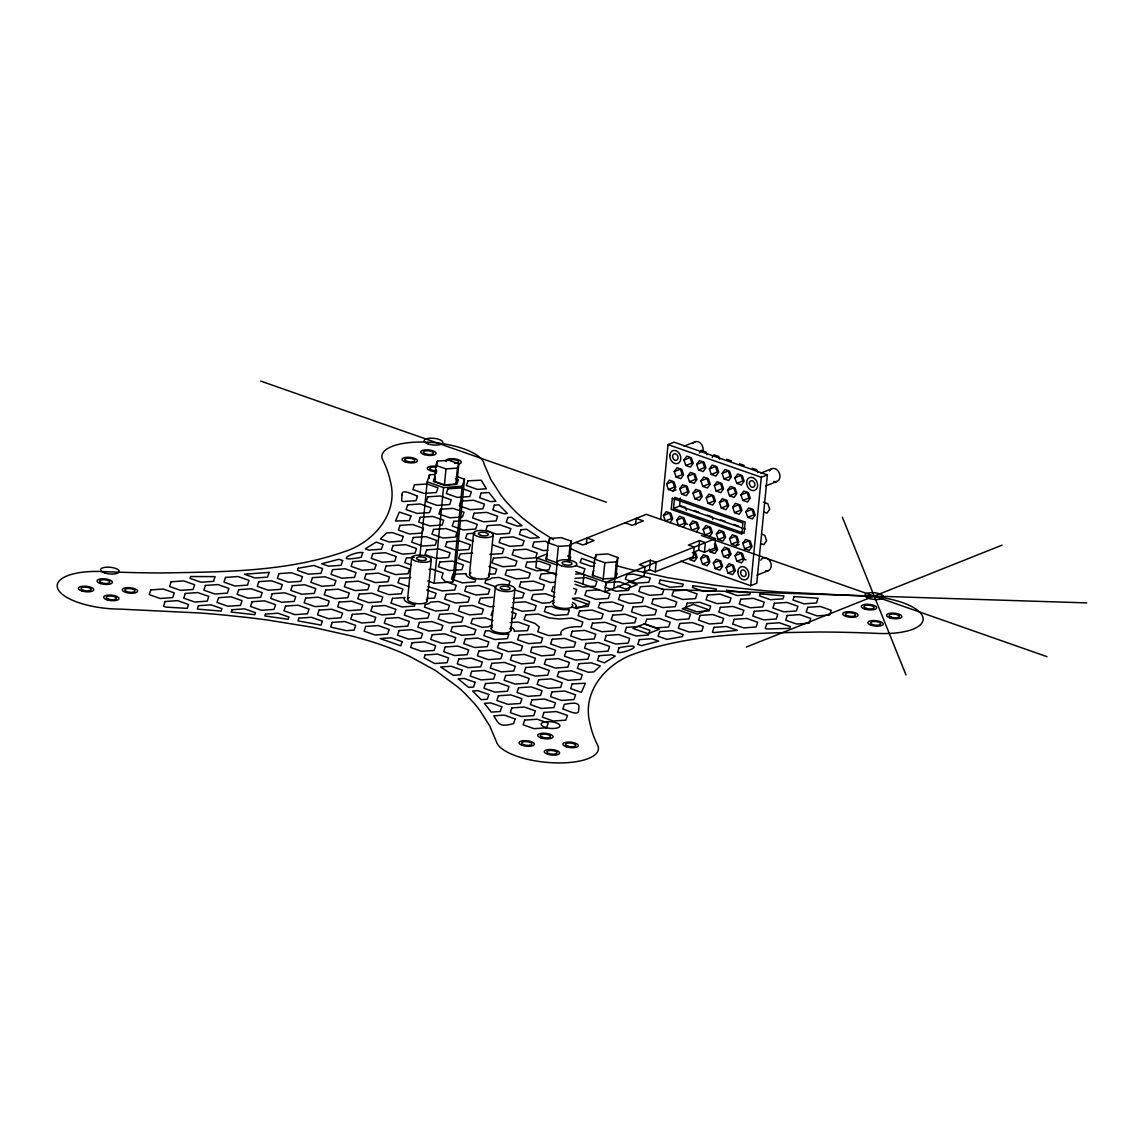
<?xml version="1.0" encoding="UTF-8"?>
<svg xmlns="http://www.w3.org/2000/svg" width="1144" height="1144" viewBox="0 0 1144 1144"><rect width="100%" height="100%" fill="white"/><g stroke="black" fill="none" stroke-linecap="round" stroke-linejoin="round"><path stroke-width="1.5" d="M407.607 599.113L411.668 557.671M419.891 556.241L427.184 481.853L429.486 474.803L434.577 474.445M429.143 478.349L429.486 474.803M434.405 481.338L435.978 465.408L437.38 461.089L448.82 460.288L458.844 463.792L457.271 479.736L455.87 484.055L444.43 484.856L434.405 481.338L435.349 478.464M436.164 473.487L436.522 469.941M437.037 464.636L437.38 461.089M427.184 601.201L431.259 559.759A9.853 3.504 5.6 0 0 417.059 555.197A9.853 3.504 5.6 0 0 416.073 561.189A9.853 3.504 5.6 0 0 431.259 559.759M456.327 476.362L464.507 479.236L455.126 574.874L452.824 581.91L434.162 583.226L443.543 487.587L427.184 481.853M444.43 484.856L446.003 468.911L435.978 465.408M455.87 484.055L457.428 468.111L458.844 463.792M452.824 581.91L462.205 486.272L464.507 479.236M469.498 574.445L473.559 533.004M489.089 576.533L493.15 535.092A9.853 3.504 5.6 0 0 478.95 530.53A9.853 3.504 5.6 0 0 477.963 536.522A9.853 3.504 5.6 0 0 493.15 535.092M491.234 628.642L495.295 587.201M510.853 630.301L514.914 588.86M546.76 554.025L536.822 557.972L535.878 567.538L556.556 574.788M546.503 559.831L548.176 542.828L549.606 538.452L561.218 537.637L571.399 541.198L569.569 559.902M549.277 541.856L549.606 538.452M556.685 563.406L558.358 546.403L548.176 542.828M553.167 603.703L557.228 562.262M568.468 560.889L569.969 545.588L571.399 541.198M586.343 544.372L586.972 537.995L594.136 540.511L582.968 544.959L575.804 542.442M598.913 589.846L586.4 590.719L584.856 595.438L595.838 599.284L608.351 598.412L609.895 593.679L582.968 584.098L583.898 574.531L575.632 571.614M592.964 576.118L594.623 559.116L596.053 554.726L607.664 553.925L617.846 557.486L616.187 574.488M595.724 558.129L596.053 554.726M603.145 579.693L604.804 562.691L594.623 559.116M692.263 552.709L698.641 550.178L704.461 552.209L714.6 548.162L715.543 538.595L605.948 582.267L605.019 591.834L644.086 576.261L645.016 566.695L639.21 564.664L650.364 560.217L656.184 562.247L655.24 571.814L649.434 569.784L643.057 572.315M613.913 587.372L616.416 561.876L617.846 557.486M635.563 524.767L636.178 518.389L643.343 520.892L632.189 525.339L625.024 522.837M649.434 569.784L650.364 560.217M660.703 519.233L668.024 444.601L674.102 442.185L767.381 474.874L756.742 583.268L750.664 585.685L680.709 561.175M673.501 508.508L674.588 497.34L745.173 522.079L744.072 533.233L673.501 508.508L679.579 506.077L745.13 529.043M679.579 506.077L680.365 498.112M698.641 550.178L699.585 540.611L705.39 542.642L704.461 552.209M750.664 585.685L761.289 477.291L767.381 474.874M434.892 476.705L433.347 481.424L444.315 485.271L456.828 484.398L458.372 479.665L455.24 478.564M491.091 615.415L492.635 610.696M508.451 586.014L509.995 581.281L499.027 577.434L491.963 577.934A13.285 4.719 5.6 0 1 485.9 580.151L484.956 583.04L495.938 586.886M547.247 554.111L545.702 558.844L556.685 562.676M553.21 586.529L551.665 591.248L554.797 592.349M569.197 561.804L570.742 557.085L567.61 555.984M575.146 594.222L576.69 589.503L573.559 588.402M593.707 570.398L592.163 575.117L603.131 578.964L615.644 578.092L617.188 573.358M674.288 471.557L677.062 467.696L681.71 469.326L683.569 474.803L680.794 478.664L676.147 477.034L674.288 471.557L680.38 469.126L682.239 474.603L676.147 477.034M666.537 483.998L669.312 480.151L673.959 481.767L675.818 487.244L673.044 491.105L668.396 489.475L666.537 483.998L672.629 481.567L674.488 487.058L668.396 489.475M683.955 460.017L686.729 456.156L691.362 457.786L693.235 463.263L690.447 467.124L685.814 465.494L683.955 460.017L690.047 457.586L691.905 463.077L685.814 465.494M699.442 452.924L701.301 450.364L705.934 451.98L706.863 454.726M687.63 476.233L690.404 472.372L695.037 474.002L696.896 479.479L694.122 483.34L689.489 481.71L687.63 476.233L693.707 473.802L695.581 479.279L689.489 481.71M696.682 464.478L699.47 460.632L704.103 462.248L705.962 467.724L703.188 471.585L698.555 469.955L696.682 464.478L702.773 462.047L704.632 467.538L698.555 469.955M679.765 488.631L682.539 484.784L687.187 486.4L689.045 491.891L686.257 495.738L681.624 494.108L679.765 488.631L685.857 486.214L687.716 491.691L681.624 494.108M663.448 515.501L669.54 513.07L671.399 518.561L665.308 520.978L663.448 515.501L666.223 511.654L670.87 513.27L672.729 518.747L669.955 522.608M712.183 457.386L714.028 454.826L718.675 456.442L719.605 459.187M709.423 468.94L712.197 465.093L716.83 466.709L718.689 472.2L715.915 476.047L711.282 474.417L709.423 468.94L715.515 466.523L717.374 472L711.282 474.417M700.957 480.909L703.746 477.048L708.379 478.678L710.238 484.155L707.464 488.002L702.831 486.386L700.957 480.909L707.049 478.478L708.908 483.955L702.831 486.386M692.992 493.264L695.766 489.417L700.4 491.033L702.259 496.525L699.484 500.371L694.851 498.755L692.992 493.264L699.084 490.847L700.943 496.324L694.851 498.755M687.716 524.281L684.627 523.194L678.535 525.625L676.676 520.134L679.45 516.287L684.083 517.903L685.957 523.394L683.168 527.241M722.15 473.401L724.924 469.555L729.572 471.171L731.431 476.662L728.656 480.509L724.009 478.893L722.15 473.401L728.242 470.985L730.101 476.462L724.009 478.893M714.299 485.571L717.073 481.724L721.721 483.354L723.58 488.831L720.806 492.678L716.158 491.062L714.299 485.571L720.391 483.154L722.25 488.631L716.158 491.062M706.22 497.912L708.994 494.051L713.627 495.681L715.486 501.158L712.712 505.004L708.079 503.389L706.22 497.912L712.297 495.481L714.171 500.958L708.079 503.389M689.904 524.767L695.995 522.35L697.854 527.827L691.762 530.258L689.904 524.767L692.678 520.92L697.311 522.551L699.17 528.028L696.396 531.874M734.891 477.863L737.665 474.016L742.299 475.647L744.158 481.123L741.384 484.97L736.75 483.354L734.891 477.863L740.969 475.446L742.842 480.923L736.75 483.354M727.641 490.247L730.415 486.4L735.049 488.016L736.908 493.507L734.133 497.354L729.5 495.738L727.641 490.247L733.719 487.83L735.592 493.307L729.5 495.738M719.447 502.545L722.221 498.684L726.855 500.314L728.714 505.791L725.939 509.652L721.306 508.022L719.447 502.545L725.525 500.114L727.384 505.591L721.306 508.022M703.131 529.415L709.208 526.984L711.082 532.461L704.99 534.891L703.131 529.415L705.905 525.554L710.538 527.184L712.397 532.661L709.623 536.507M740.969 494.923L743.757 491.076L748.39 492.692L750.249 498.183L747.475 502.03L742.842 500.4L740.969 494.923L747.061 492.506L748.92 497.983L742.842 500.4M732.66 507.178L735.449 503.317L740.082 504.947L741.941 510.424L739.167 514.285L734.534 512.655L732.66 507.178L738.752 504.747L740.611 510.224L734.534 512.655M716.358 534.048L719.133 530.187L723.766 531.817L725.625 537.294L722.851 541.155L718.217 539.525L716.358 534.048L722.436 531.617L724.295 537.094L718.217 539.525M700.628 558.615L703.403 554.768L708.036 556.384L709.909 561.876L707.121 565.722L702.487 564.092L700.628 558.615L706.72 556.198L708.579 561.675L702.487 564.092M745.888 511.811L748.662 507.95L753.31 509.581L755.169 515.057L752.394 518.918L747.747 517.288L745.888 511.811L751.98 509.38L753.839 514.871L747.747 517.288M729.572 538.681L732.36 534.82L736.993 536.45L738.852 541.927L736.078 545.788L731.445 544.158L729.572 538.681L735.663 536.25L737.522 541.727L731.445 544.158M721.678 551.065L724.452 547.218L729.086 548.834L730.944 554.325L728.17 558.172L723.537 556.556L721.678 551.065L727.756 548.648L729.629 554.125L723.537 556.556M713.356 563.077L716.144 559.23L720.777 560.846L722.636 566.337L719.862 570.184L715.229 568.568L713.356 563.077L719.447 560.66L721.306 566.137L715.229 568.568M728.857 555.998L730.701 553.424M742.799 543.314L745.573 539.453L750.221 541.083L752.08 546.56L749.306 550.421L744.658 548.791L742.799 543.314L748.891 540.883L750.75 546.374L744.658 548.791M726.097 567.538L728.871 563.692L733.504 565.308L735.363 570.799L732.589 574.645L727.956 573.03L726.097 567.538L732.189 565.122L734.048 570.599L727.956 573.03M735.006 555.741L737.794 551.894L742.427 553.51L744.286 559.001L741.512 562.848L736.865 561.232L735.006 555.741L741.097 553.324L742.956 558.801L746.045 559.888M683.998 446.217L695.152 441.77M673.044 491.105L676.09 489.889M569.683 544.887L646.331 514.342L715.543 538.595M760.803 473.144L771.971 468.697M676.676 520.134L682.768 517.717L684.627 523.194M765.765 485.914L776.919 481.467M699.585 540.611L688.416 545.059L694.236 547.089L693.293 556.656L655.24 571.814M709.266 549.134L710.195 551.88L716.287 549.449L714.428 543.972M736.078 545.788L739.124 544.573M736.865 561.232L742.956 558.801M757.013 575.175L768.167 570.727M746.331 647.046L1002.044 545.159M446.003 468.911L457.428 468.111M443.543 487.587L462.205 486.272M474.932 533.19L467.109 533.747L465.565 538.466L473.401 541.212M558.358 546.403L569.969 545.588M472.658 553.038L460.145 553.91L458.601 558.629L469.569 562.476M414.185 557.4L406.363 557.943L404.819 562.676L411.096 564.864M489.818 554.411L502.33 553.539L503.875 548.805L492.907 544.959M548.09 550.25L543.4 550.579L532.432 546.732L533.976 542.013L545.373 541.212L548.82 543.143M429.029 569.383L432.16 569.169L443.128 573.015L441.584 577.734L445.245 581.467L456.227 585.313L454.683 590.047L442.17 590.919L427.956 586.629M604.804 562.691L616.416 561.876M594.322 566.123L591.176 566.337L580.208 562.49L581.567 558.329L595.352 563.334M575.575 574.102L583.397 573.544L584.942 568.825L575.532 565.522M575.017 578.349L585.971 577.591L596.939 581.424L595.395 586.157L582.882 587.029L575.046 584.284M555.283 582.182L550.593 582.51L539.611 578.664L541.155 573.945L553.682 573.058L556.813 574.159M492.792 597.325L480.28 598.198L478.735 602.931L489.703 606.763L494.394 606.434M513.127 598.469L522.522 597.812L524.066 593.078L514.657 589.789M512.712 602.659L525.225 601.787L536.207 605.634L534.663 610.353L522.136 611.239L511.168 607.392M572.415 598.341L578.678 597.912L589.646 601.758L588.102 606.477L575.589 607.35A13.285 4.719 5.6 0 0 572.558 602.387M511.454 618.604L514.586 618.389L516.116 613.656L511.425 612.011M510.238 622.608L518.06 622.05L529.043 625.897L527.498 630.63L514.156 631.216A13.285 4.719 5.6 0 0 510.61 627.026M661.575 589.289L1086.8 602.902M726.769 459.287L731.402 460.903M739.496 463.749L744.129 465.379M752.237 468.211L756.87 469.841L757.8 472.572M668.024 444.601L761.289 477.291M763.234 502.159L767.867 503.775L769.74 509.252L766.952 513.113L763.863 512.026M680.794 505.848L685.428 507.464L686.357 510.21M694.022 510.481L698.655 512.097M707.249 515.115L711.883 516.745L712.812 519.476M720.477 519.748L725.11 521.378M733.69 524.381L738.338 526.011M761.689 534.191L764.778 535.278L766.637 540.754L763.863 544.615L760.774 543.529M260.718 381.081L606.363 502.23M701.372 535.521L1047.017 656.67M710.195 551.88L714.828 553.496L717.617 549.649L715.758 544.172M628.714 581.724L637.094 584.655L625.94 589.103L617.56 586.171M536.822 557.972L557.5 565.222M583.898 574.531L605.948 582.267M488.888 566.437L496.725 569.183L495.18 573.902L490.89 574.202A13.285 4.719 5.6 0 0 489.146 573.173M572.801 598.984L587.887 604.261L576.719 608.708L571.685 606.949M554.883 597.011L545.473 593.722L532.961 594.594L531.417 599.327L542.385 603.174L550.064 602.631A13.285 4.719 5.6 0 1 553.853 600.6M427.627 580.923L434.162 583.226M426.712 590.032L436.107 593.336L434.563 598.055L428.428 598.484A13.285 4.719 5.6 0 0 427.227 597.826M408.966 586.629L397.983 582.782L399.528 578.063A23.123 8.208 5.6 0 0 410.753 577.448M492.878 620.577L485.042 617.832L472.515 618.704L470.985 623.423L481.953 627.269L488.602 626.812A13.285 4.719 5.6 0 1 492.277 625.182M574.688 581.181L582.968 584.098M569.984 548.262L571.013 548.748A199.556 70.856 5.6 0 0 595.323 558.787M409.981 656.513L435.507 670.513L457.829 687.001A380.337 135.064 5.6 0 1 465.393 693.95L473.873 702.974A463.163 164.479 5.6 0 1 479.751 710.267L489.761 725.997L496.296 741.398A51.394 18.247 5.6 0 0 555.341 762.876A51.394 18.247 5.6 0 0 597.154 744.258A537.909 191.019 5.6 0 1 589.846 722.879C581.667 691.119 606.935 662.719 635.549 653.438C694.093 632.832 757.5 633.147 818.775 632.003A542.756 192.735 5.6 0 1 876.104 633.333A51.394 18.247 5.6 0 0 922.55 616.244A51.394 18.247 5.6 0 0 860.517 595.867L779.722 591.948A460.574 163.549 5.6 0 1 756.642 589.961L732.131 587.372A376.462 133.691 5.6 0 1 713.17 584.999L667.939 577.72L629.171 569.111A200 71.014 5.6 0 1 615.858 565.436M553.453 539.653L537.165 529.343L523.08 518.461A378.264 134.32 5.6 0 1 515.486 511.54L506.964 502.588A461.575 163.907 5.6 0 1 501.043 495.323L490.905 479.665L484.198 464.307A51.394 18.247 5.6 0 0 428.299 442.213A51.394 18.247 5.6 0 0 382.353 459.001L382.439 459.202M842.399 517.245L905.991 674.946M695.309 551.923L697.168 557.4L694.394 561.261L689.76 559.63L695.838 557.214L693.979 551.723M426.24 599.384A9.853 3.504 5.6 0 1 416.816 603.617A9.853 3.504 5.6 0 1 409.109 597.568M488.459 575.032A9.853 3.504 5.6 0 1 478.392 578.907A9.853 3.504 5.6 0 1 470.913 572.944M509.795 628.628A9.853 3.504 5.6 0 1 500.857 632.975A9.853 3.504 5.6 0 1 492.478 627.026M572.014 604.246A9.853 3.504 5.6 0 1 562.476 608.279A9.853 3.504 5.6 0 1 554.268 602.43M382.439 459.202A540.025 191.763 5.6 0 1 390.247 480.88C399.199 512.955 373.873 542.199 344.802 551.522C286.186 572.143 222.722 571.828 161.39 572.958A542.299 192.578 5.6 0 1 103.861 571.614A51.394 18.247 5.6 0 0 57.815 588.788A51.394 18.247 5.6 0 0 119.82 609.094L200.886 613.041A460.074 163.377 5.6 0 1 224.038 615.043L245.888 617.331A378.078 134.263 5.6 0 1 267.639 620.034L312.97 627.355L351.794 636.021A199.299 70.771 5.6 0 1 382.639 645.33M383.283 645.559A200.415 71.171 5.6 0 1 409.952 656.527M436.622 471.743A7.708 2.731 5.6 0 1 427.27 468.282A7.708 2.731 5.6 0 1 436.536 466.366M446.246 461.647A7.708 2.731 5.6 0 1 450.536 458.701A7.708 2.731 5.6 0 1 460.231 460.66A7.708 2.731 5.6 0 1 458.243 464.078M436.422 470.799A5.134 1.83 5.6 0 1 429.829 468.497A5.134 1.83 5.6 0 1 436.364 467.281M448.805 460.446A5.134 1.83 5.6 0 1 457.457 460.603A5.134 1.83 5.6 0 1 454.726 463.363M760.817 560.217A6.85 5.277 68.3 0 1 767.51 558.544A6.85 5.277 68.3 0 1 771.127 566.68A6.85 5.277 68.3 0 1 765.565 570.87M693.049 443.529A6.85 5.277 68.3 0 1 700.471 443.157A6.85 5.277 68.3 0 1 702.502 452.295M769.569 470.942A6.85 5.277 68.3 0 1 776.418 469.383A6.85 5.277 68.3 0 1 779.808 477.792A6.85 5.277 68.3 0 1 773.816 481.452M401.93 495.08L401.644 500.9L403.474 501.544L416.001 500.657L417.546 495.938C414.371 495.667 401.101 487.458 401.93 495.08M578.592 709.366C579.908 717.617 566.18 709.58 562.805 709.023L564.349 704.304C570.656 703.503 581.181 700.571 578.592 709.366M672.329 498.241L671.228 509.409L741.812 534.148L742.914 522.98L672.329 498.241M190.619 576.533L190.033 578.378L201.001 582.224L213.528 581.338L215.058 576.619L190.619 576.533M150.765 589.904L149.22 594.637L160.189 598.484L172.701 597.597L174.245 592.878L163.277 589.031L150.765 589.904M171.142 581.781L169.612 586.514L180.58 590.361L193.093 589.475L194.637 584.756L183.669 580.909L171.142 581.781M165.065 601.515L163.52 606.234L165.98 607.106L187.273 608.379L188.56 604.49L177.577 600.643L165.065 601.515M185.299 593.45L183.755 598.183L194.723 602.03L207.236 601.143L208.78 596.424L197.812 592.578L185.299 593.45M198.441 605.705L197.34 609.108L221.135 611.096L221.936 608.665L210.968 604.818L198.441 605.705M205.405 585.442L203.861 590.161L214.843 594.008L227.356 593.135L228.9 588.416L217.918 584.57L205.405 585.442M218.561 597.683L217.017 602.416L227.985 606.263L240.497 605.376L242.042 600.657L231.074 596.811L218.561 597.683M225.525 577.434L223.981 582.153L234.949 586L247.462 585.127L249.006 580.394L238.038 576.547L225.525 577.434M231.975 609.738L231.202 612.069L254.812 614.7L255.455 612.698L244.487 608.851L231.975 609.738M238.71 589.66L237.165 594.379L248.134 598.226L260.646 597.354L262.19 592.621L251.222 588.774L238.71 589.66M252.08 601.715L250.536 606.449L261.504 610.295L274.031 609.409L275.575 604.69L264.593 600.843L252.08 601.715M258.816 581.638L257.271 586.371L268.254 590.218L280.766 589.332L282.311 584.613L271.342 580.766L258.816 581.638M269.126 572.386L267.582 577.105L255.055 577.992L244.315 574.216L269.126 572.386M265.465 614.085L264.85 615.958L288.216 619.304L288.96 617.059L277.978 613.213L265.465 614.085M272.229 593.693L270.685 598.412L281.667 602.259L294.18 601.386L295.724 596.653L284.742 592.807L272.229 593.693M278.936 573.63L277.391 578.349L288.359 582.196L300.872 581.324L302.416 576.605L291.448 572.758L278.936 573.63M285.557 606.077L284.012 610.81L294.995 614.657L307.507 613.77L309.052 609.051L298.083 605.205L285.557 606.077M292.349 585.671L290.805 590.404L301.773 594.251L314.285 593.364L315.83 588.645L304.862 584.798L292.349 585.671M298.184 568.253L297.497 570.341L308.465 574.188L320.992 573.316L322.536 568.582L313.656 565.479L298.184 568.253M298.87 618.16L297.983 620.892L321.078 625.096L322.365 621.135L311.397 617.288L298.87 618.16M305.677 598.069L304.132 602.788L315.1 606.635L327.613 605.762L329.157 601.029L318.189 597.182L305.677 598.069M312.455 577.663L310.911 582.382L321.879 586.228L334.405 585.356L335.95 580.637L324.967 576.79L312.455 577.663M319.09 610.109L317.546 614.843L328.514 618.689L341.026 617.803L342.571 613.084L331.603 609.237L319.09 610.109M325.783 590.047L324.238 594.78L335.221 598.627L347.733 597.74L349.277 593.021L338.295 589.174L325.783 590.047M332.561 569.655L331.016 574.374L341.999 578.221L354.511 577.348L356.056 572.615L345.088 568.768L332.561 569.655M342.642 560.574L341.098 565.293L328.585 566.18L321.707 563.763L338.939 559.273L342.642 560.574M332.175 622.422L330.659 627.069L346.475 630.644L354.125 630.115L355.67 625.382L344.687 621.535L332.175 622.422M339.196 602.101L337.652 606.821L348.62 610.667L361.147 609.795L362.691 605.062L351.708 601.215L339.196 602.101M345.903 582.039L344.358 586.758L355.326 590.604L367.839 589.732L369.383 585.013L358.415 581.166L345.903 582.039M352.681 561.632L351.137 566.366L362.105 570.212L374.617 569.326L376.161 564.607L365.193 560.76L352.681 561.632M362.748 552.552L361.218 557.285C330.931 562.991 354.454 551.236 362.748 552.552M352.295 614.399L350.75 619.133L361.718 622.979L374.231 622.093L375.775 617.374L364.807 613.527L352.295 614.399M359.316 594.079L357.772 598.812L368.74 602.659L381.252 601.773L382.797 597.054L371.829 593.207L359.316 594.079M366.008 574.031L364.464 578.75L375.432 582.596L387.959 581.724L389.503 576.991L378.521 573.144L366.008 574.031M372.787 553.624L371.242 558.343L382.225 562.19L394.737 561.318L396.282 556.585L385.299 552.738L372.787 553.624M382.997 544.487L381.452 549.22L368.94 550.092L365.251 548.805L376.161 542.099L382.997 544.487M365.694 626.454L364.164 631.173L375.132 635.02L387.644 634.148L389.189 629.414L378.221 625.568L365.694 626.454M372.401 606.391L370.856 611.111L381.824 614.957L394.351 614.085L395.896 609.366L384.913 605.519L372.401 606.391M379.422 586.071L377.877 590.79L388.846 594.637L401.372 593.765L402.917 589.046L391.934 585.199L379.422 586.071M386.114 566.008L384.57 570.742L395.552 574.588L408.065 573.702L409.609 568.983L398.641 565.136L386.114 566.008M393.036 545.559L391.491 550.278L402.459 554.125L414.986 553.253L416.53 548.519L405.548 544.673L393.036 545.559M400.014 525.382L398.469 530.115L409.438 533.962L421.95 533.075L423.494 528.356L412.526 524.51L400.014 525.382M407.65 504.861L406.106 509.581L417.074 513.427L429.601 512.555L431.145 507.822L420.163 503.975L407.65 504.861M414.471 484.827L412.927 489.56L423.909 493.407L436.422 492.521L437.966 487.802L426.998 483.955L414.471 484.827M403.246 536.422L401.701 541.141L389.189 542.027L380.323 538.91L386.729 532.961L392.278 532.575L403.246 536.422M410.911 515.887L409.366 520.606L395.495 521.02L399.327 512.083L410.911 515.887M385.814 618.432L384.27 623.165L395.238 627.012L407.764 626.125L409.309 621.406L398.327 617.56L385.814 618.432M392.506 598.383L390.962 603.102L401.944 606.949L414.457 606.077L414.943 604.59A13.285 4.719 5.6 0 1 404.933 597.511L392.506 598.383M413.284 537.494L411.74 542.213L422.708 546.06L435.235 545.173L436.779 540.454L425.797 536.607L413.284 537.494M420.263 517.317L418.718 522.05L429.686 525.897L442.199 525.01L443.743 520.291L432.775 516.444L420.263 517.317M427.756 496.839L426.212 501.572L437.194 505.419L449.706 504.533L451.251 499.814L440.283 495.967L427.756 496.839M399.099 630.544L397.554 635.263L408.522 639.11L421.049 638.238L422.594 633.519L411.611 629.672L399.099 630.544M405.92 610.424L404.375 615.143L415.358 618.99L427.87 618.117L429.415 613.399L418.447 609.552L405.92 610.424M426.612 549.878L425.067 554.597L436.05 558.444L448.562 557.571L450.107 552.852L439.139 549.006L426.612 549.878M433.533 529.415L431.989 534.148L442.957 537.995L455.484 537.108L457.028 532.389L446.046 528.542L433.533 529.415M440.497 509.252L438.967 513.971L449.935 517.817L462.448 516.945L463.992 512.226L453.024 508.379L440.497 509.252M447.876 488.831L446.332 493.55L457.3 497.397L469.827 496.525L471.357 491.806L460.388 487.959L447.876 488.831M402.145 641.655L400.786 645.817L380.137 638.581L391.176 637.809L402.145 641.655M412.155 642.728L410.61 647.461L421.578 651.308L434.105 650.421L435.649 645.702L424.667 641.856L412.155 642.728M419.39 622.465L417.846 627.184L428.828 631.03L441.341 630.144L442.885 625.425L431.903 621.578L419.39 622.465M425.311 604.618L424.495 607.135L435.464 610.982L447.976 610.109L449.521 605.376L438.552 601.529L430.416 602.101A13.285 4.719 5.6 0 1 425.311 604.618M439.897 561.976L438.352 566.709L449.32 570.541L461.833 569.669L463.377 564.95L452.409 561.103L439.897 561.976M446.861 541.813L445.316 546.532L456.299 550.378L468.811 549.506L470.356 544.773L459.373 540.926L446.861 541.813M453.782 521.349L452.237 526.083L463.206 529.929L475.732 529.043L477.262 524.324L466.294 520.477L453.782 521.349M460.932 501.115L459.387 505.834L470.356 509.681L482.868 508.808L484.412 504.075L473.444 500.243L460.932 501.115M467.982 480.823L466.437 485.542L477.42 489.389L486.4 488.76L481.224 480.194L467.982 480.823M425.096 654.983L424.152 657.871L434.734 663.549L447.047 662.676L448.591 657.957L437.623 654.111L425.096 654.983M432.26 634.72L430.716 639.439L441.698 643.285L454.211 642.413L455.755 637.68L444.787 633.847L432.26 634.72M446.146 594.394L444.601 599.127L455.569 602.974L468.096 602.087L469.641 597.368L458.658 593.521L446.146 594.394M439.682 614.371L438.138 619.09L449.12 622.937L461.633 622.064L463.177 617.345L452.209 613.499L439.682 614.371M452.981 574.288L451.437 579.007L462.405 582.854L474.932 581.981L475.661 579.736A13.285 4.719 5.6 0 1 466.223 573.659L452.981 574.288M474.145 513.241L472.601 517.96L483.569 521.807L496.096 520.935L497.64 516.201L486.658 512.355L474.145 513.241M481.181 493.05L479.636 497.769L490.604 501.615L495.81 501.258L488.974 492.506L481.181 493.05M445.216 646.975L443.672 651.694L454.64 655.541L467.152 654.668L468.697 649.949L457.729 646.103L445.216 646.975M452.381 626.712L450.836 631.431L461.804 635.277L474.317 634.391L475.861 629.672L464.893 625.825L452.381 626.712M466.266 586.386L464.721 591.105L475.689 594.952L488.202 594.079L489.746 589.346L478.778 585.499L466.266 586.386M459.988 606.291L458.444 611.01L469.412 614.857L481.924 613.985L483.469 609.251L472.501 605.405L459.988 606.291M487.358 525.668L485.814 530.401L496.782 534.248L509.309 533.361L510.853 528.642L499.871 524.796L487.358 525.668M494.365 505.176L492.821 509.909L503.803 513.756L507.435 513.499L498.97 504.861L494.365 505.176M458.801 659.087L457.257 663.806L468.225 667.653L480.752 666.78L482.296 662.047L471.314 658.2L458.801 659.087M465.322 638.967L463.778 643.686L474.76 647.533L487.272 646.646L488.817 641.927L477.834 638.08L465.322 638.967M493.479 558.143L491.934 562.877L502.902 566.723L515.429 565.837L516.974 561.118L505.991 557.271L493.479 558.143M500.629 537.78L499.084 542.499L510.067 546.346L522.579 545.473L524.124 540.74L513.155 536.893L500.629 537.78M507.822 517.517L506.277 522.25L517.26 526.097L521.921 525.768L511.554 517.26L507.822 517.517M462.076 670.098L460.546 674.831L453.324 675.332L440.612 666.995L451.108 666.251L462.076 670.098M471.714 671.328L470.17 676.047L481.152 679.893L493.665 679.021L495.209 674.288L484.227 670.441L471.714 671.328M478.907 651.065L477.377 655.798L488.345 659.645L500.857 658.758L502.402 654.039L491.434 650.192L478.907 651.065M485.442 630.945L483.898 635.678L494.866 639.525L507.378 638.638L508.908 633.948A13.285 4.719 5.6 0 1 489.346 630.673L485.442 630.945M506.749 570.255L505.205 574.974L516.187 578.821L528.7 577.934L530.244 573.216L519.276 569.369L506.749 570.255M513.727 550.078L512.183 554.811L523.151 558.658L535.678 557.771L537.208 553.053L526.24 549.206L513.727 550.078M520.906 529.701L519.362 534.42L530.33 538.266L539.324 537.637L526.712 529.286L520.906 529.701M475.118 682.296L473.573 687.029L468.597 687.372L458.158 678.878L464.135 678.449L475.118 682.296M491.834 663.32L490.29 668.039L501.258 671.885L513.77 670.999L515.315 666.28L504.347 662.433L491.834 663.32M485.499 683.54L483.955 688.259L494.937 692.106L507.45 691.219L508.994 686.5L498.026 682.653L485.499 683.54M499.027 643.057L497.483 647.776L508.451 651.622L520.978 650.75L522.508 646.017L511.54 642.184L499.027 643.057M526.998 562.176L525.453 566.909L536.436 570.756L548.948 569.869L550.493 565.15L539.525 561.304L526.998 562.176M520.863 582.024L519.319 586.758L530.287 590.604L542.814 589.718L544.358 584.999L533.376 581.152L520.863 582.024M488.888 694.508L487.344 699.241L481.138 699.67L472.629 691.033L477.906 690.676L488.888 694.508M498.426 695.781L496.882 700.5L507.85 704.346L520.363 703.474L521.907 698.741L510.939 694.894L498.426 695.781M511.94 655.298L510.396 660.031L521.364 663.863L533.89 662.991L535.435 658.272L524.452 654.425L511.94 655.298M505.662 675.503L504.118 680.222L515.086 684.069L527.598 683.197L529.143 678.478L518.175 674.631L505.662 675.503M519.133 635.049L517.588 639.768L528.571 643.614L541.083 642.728L542.628 638.009L531.66 634.162L519.133 635.049M525.654 614.914L524.109 619.648L535.092 623.494L539.253 627.026L537.709 631.76L548.677 635.592L561.189 634.72A23.123 8.208 5.6 0 1 581.309 626.712L582.854 621.978L571.871 618.132L559.359 619.018L549.149 617.889L538.181 614.042L525.654 614.914M501.801 706.763L500.257 711.482L491.248 712.111L484.384 703.36L490.819 702.917L501.801 706.763M511.854 707.907L510.31 712.64L521.278 716.487L533.79 715.601L535.335 710.882L524.367 707.035L511.854 707.907M518.575 687.744L517.031 692.477L527.999 696.324L540.511 695.438L542.056 690.719L531.088 686.872L518.575 687.744M532.046 647.289L530.501 652.008L541.484 655.855L553.996 654.983L555.541 650.25L544.573 646.403L532.046 647.289M525.768 667.495L524.224 672.214L535.192 676.061L547.719 675.189L549.263 670.456L538.281 666.609L525.768 667.495M545.903 606.849L544.358 611.582L555.341 615.429L567.853 614.543L569.397 609.823L568.668 609.566A13.285 4.719 5.6 0 1 551.851 606.434L545.903 606.849M515.1 718.947L513.556 723.666C499.642 727.212 498.927 724.495 493.793 715.815L504.132 715.1L515.1 718.947M524.696 720.091L523.151 724.824L534.134 728.671L546.646 727.784L548.191 723.065L537.222 719.218L524.696 720.091M531.96 699.899L530.416 704.618L541.384 708.465L553.91 707.593L555.455 702.859L544.472 699.013L531.96 699.899M538.681 679.736L537.137 684.455L548.105 688.302L560.631 687.43L562.176 682.696L551.193 678.864L538.681 679.736M552.166 639.267L550.621 644L561.59 647.847L574.102 646.961L575.646 642.242L564.678 638.395L552.166 639.267M545.874 659.473L544.329 664.206L555.312 668.053L567.824 667.167L569.369 662.447L558.401 658.601L545.874 659.473M543.915 712.44L542.37 717.159L553.353 721.006L565.865 720.134L567.41 715.4L556.427 711.568L543.915 712.44M552.066 691.891L550.521 696.61L561.504 700.457L574.016 699.57L575.561 694.851L564.593 691.005L552.066 691.891M558.801 671.728L557.257 676.447L568.225 680.294L580.737 679.407L582.282 674.688L571.314 670.842L558.801 671.728M572.272 631.259L570.727 635.978L581.71 639.825L594.222 638.953L595.767 634.234L584.784 630.387L572.272 631.259M565.994 651.465L564.45 656.184L575.418 660.031L587.93 659.159L589.475 654.425L578.506 650.593L565.994 651.465M579.608 610.953L578.063 615.672L589.031 619.519L601.558 618.647L603.102 613.913L592.12 610.067L579.608 610.953M572.186 683.869L570.641 688.588L581.381 692.363L585.428 683.254L572.186 683.869M578.907 663.706L577.362 668.439L588.331 672.272L593.879 671.885L600.3 665.937L591.419 662.834L578.907 663.706M592.52 623.194L590.976 627.913L601.944 631.76L614.471 630.887L616.015 626.154L605.033 622.307L592.52 623.194M586.1 643.457L584.555 648.176L595.538 652.023L608.05 651.136L609.595 646.417L598.627 642.571L586.1 643.457M599.856 602.874L598.312 607.607L609.28 611.454L621.807 610.567L623.351 605.848L612.369 602.001L599.856 602.874M606.649 582.654L605.104 587.372L616.073 591.219L628.599 590.347L630.144 585.614L619.161 581.767L606.649 582.654M599.013 655.698L597.468 660.417L604.347 662.834L615.243 656.113L611.539 654.811L599.013 655.698M606.22 635.435L604.676 640.168L615.644 644.015L628.156 643.128L629.701 638.409L618.732 634.562L606.22 635.435M612.769 615.129L611.225 619.848L622.193 623.694L634.72 622.822L636.264 618.089L625.282 614.242L612.769 615.129M620.105 594.808L618.561 599.542L629.529 603.388L642.041 602.502L643.586 597.783L632.618 593.936L620.105 594.808M626.898 574.588L625.353 579.307L636.321 583.154L648.848 582.282L650.25 577.977L633.29 574.131L626.898 574.588M619.133 647.676L617.588 652.409C625.854 653.767 649.406 641.927 619.133 647.676M633.018 607.064L631.474 611.783L642.442 615.629L654.969 614.743L656.513 610.024L645.531 606.177L633.018 607.064M626.469 627.37L624.924 632.089L635.892 635.935L648.405 635.063L649.949 630.344L638.981 626.497L626.469 627.37M640.354 586.743L638.81 591.462L649.778 595.309L662.29 594.437L663.835 589.718L652.866 585.871L640.354 586.743M639.382 639.61L637.837 644.344L641.527 645.631L658.729 641.126L651.894 638.738L639.382 639.61M653.267 598.984L651.722 603.717L662.691 607.564L675.217 606.678L676.747 601.958L665.779 598.112L653.267 598.984M646.703 619.304L645.173 624.023L656.141 627.87L668.654 626.998L670.198 622.264L659.23 618.418L646.703 619.304M660.188 579.994L659.073 583.397L670.055 587.244L682.568 586.357L683.283 584.169L660.188 579.994M659.63 631.545L658.086 636.264L666.952 639.382L682.425 636.607L683.111 634.52L672.143 630.673L659.63 631.545M666.952 611.239L665.408 615.958L676.39 619.805L688.902 618.933L690.447 614.199L679.479 610.353L666.952 611.239M673.516 590.919L671.971 595.652L682.939 599.485L695.452 598.612L696.996 593.893L686.028 590.047L673.516 590.919M679.865 623.48L678.335 628.199L689.303 632.046L701.815 631.173L703.36 626.44L692.392 622.608L679.865 623.48M687.201 603.174L685.656 607.893L696.639 611.74L709.151 610.853L710.696 606.134L699.728 602.287L687.201 603.174M693.007 585.728L692.435 587.487L703.403 591.334L715.929 590.461L716.387 589.046L693.007 585.728M700.114 615.415L698.569 620.134L709.552 623.981L722.064 623.108L723.609 618.375L712.64 614.528L700.114 615.415M707.564 595.052L706.034 599.771L717.002 603.617L729.514 602.745L731.059 598.026L720.091 594.179L707.564 595.052M720.362 607.35L718.818 612.069L729.801 615.915L742.313 615.029L743.857 610.31L732.889 606.463L720.362 607.35M713.97 627.37L712.426 632.103L713.784 632.575L737.465 630.344L726.483 626.497L713.97 627.37M726.697 590.347L726.254 591.72L737.222 595.566L749.735 594.68L750.307 592.949L726.697 590.347M734.205 619.319L732.66 624.038L743.629 627.884L756.141 627.012L757.686 622.279L746.717 618.432L734.205 619.319M740.797 599.199L739.253 603.932L750.221 607.779L762.733 606.892L764.278 602.173L753.31 598.326L740.797 599.199M754.311 611.296L752.766 616.03L763.749 619.876L776.261 618.99L777.806 614.271L766.837 610.424L754.311 611.296M760.145 593.893L759.502 595.867L770.47 599.713L782.982 598.827L783.955 595.881L760.145 593.893M766.823 623.623L765.279 628.356L767.109 628.986L789.732 628.371L790.304 626.597L779.336 622.751L766.823 623.623M774.431 603.288L772.886 608.007L783.854 611.854L796.367 610.982L797.911 606.248L786.943 602.416L774.431 603.288M787.244 615.486L785.699 620.205L796.667 624.052L809.194 623.18L810.739 618.461L799.756 614.614L787.244 615.486M794.108 596.61L792.992 599.999L803.96 603.846L816.487 602.959L818.031 598.24L794.108 596.61M807.721 607.335L806.177 612.054L817.145 615.901L829.672 615.014L831.202 610.295L820.234 606.449L807.721 607.335M644.115 623.981L632.961 628.428L648.047 633.704L659.201 629.257L644.115 623.981M693.336 604.361L682.167 608.808L697.254 614.099L708.422 609.652L693.336 604.361M418.547 559.931A5.048 1.802 5.6 0 0 426.469 559.302A5.048 1.802 5.6 0 0 419.362 556.899A5.048 1.802 5.6 0 0 418.547 559.931M480.594 535.321A5.048 1.802 5.6 0 0 488.388 534.577A5.048 1.802 5.6 0 0 481.095 532.246A5.048 1.802 5.6 0 0 480.594 535.321M499.399 590.404A9.853 3.504 5.6 0 0 514.871 589.203A9.853 3.504 5.6 0 0 501.058 584.484A9.853 3.504 5.6 0 0 499.399 590.404M502.202 589.246A5.048 1.802 5.6 0 0 510.124 588.631A5.048 1.802 5.6 0 0 503.002 586.214A5.048 1.802 5.6 0 0 502.202 589.246M561.475 565.794A9.853 3.504 5.6 0 0 576.79 564.464A9.853 3.504 5.6 0 0 562.762 559.831A9.853 3.504 5.6 0 0 561.475 565.794M564.249 564.635A5.048 1.802 5.6 0 0 572.029 563.906A5.048 1.802 5.6 0 0 564.75 561.561A5.048 1.802 5.6 0 0 564.249 564.635M868.968 598.441A9.424 3.346 5.6 0 0 883.554 597.125A9.424 3.346 5.6 0 0 870.041 592.721A9.424 3.346 5.6 0 0 868.968 598.441M866.194 608.365A5.134 1.83 5.6 0 0 874.145 607.65A5.134 1.83 5.6 0 0 866.766 605.247A5.134 1.83 5.6 0 0 866.194 608.365M847.532 615.801A5.134 1.83 5.6 0 0 855.483 615.086A5.134 1.83 5.6 0 0 848.119 612.683A5.134 1.83 5.6 0 0 847.532 615.801M872.743 624.638A5.134 1.83 5.6 0 0 880.708 623.923A5.134 1.83 5.6 0 0 873.33 621.521A5.134 1.83 5.6 0 0 872.743 624.638M891.405 617.217A5.134 1.83 5.6 0 0 899.356 616.487A5.134 1.83 5.6 0 0 891.991 614.099A5.134 1.83 5.6 0 0 891.405 617.217M864.764 609.008A7.708 2.731 5.6 0 0 876.69 607.922A7.708 2.731 5.6 0 0 865.636 604.332A7.708 2.731 5.6 0 0 864.764 609.008M846.117 616.444A7.708 2.731 5.6 0 0 858.043 615.358A7.708 2.731 5.6 0 0 846.989 611.768A7.708 2.731 5.6 0 0 846.117 616.444M871.328 625.282A7.708 2.731 5.6 0 0 883.254 624.195A7.708 2.731 5.6 0 0 872.2 620.606A7.708 2.731 5.6 0 0 871.328 625.282M889.989 617.846A7.708 2.731 5.6 0 0 901.915 616.773A7.708 2.731 5.6 0 0 890.861 613.17A7.708 2.731 5.6 0 0 889.989 617.846M547.69 754.239A7.708 2.731 5.6 0 0 559.616 753.152A7.708 2.731 5.6 0 0 548.562 749.563A7.708 2.731 5.6 0 0 547.69 754.239M566.337 746.803A7.708 2.731 5.6 0 0 578.263 745.716A7.708 2.731 5.6 0 0 567.209 742.127A7.708 2.731 5.6 0 0 566.337 746.803M541.126 737.966A7.708 2.731 5.6 0 0 553.053 736.879A7.708 2.731 5.6 0 0 541.999 733.29A7.708 2.731 5.6 0 0 541.126 737.966M522.465 745.402A7.708 2.731 5.6 0 0 534.391 744.315A7.708 2.731 5.6 0 0 523.337 740.726A7.708 2.731 5.6 0 0 522.465 745.402M549.106 753.596A5.134 1.83 5.6 0 0 557.057 752.881A5.134 1.83 5.6 0 0 549.692 750.478A5.134 1.83 5.6 0 0 549.106 753.596M567.767 746.16A5.134 1.83 5.6 0 0 575.718 745.445A5.134 1.83 5.6 0 0 568.339 743.042A5.134 1.83 5.6 0 0 567.767 746.16M542.542 737.322A5.134 1.83 5.6 0 0 550.493 736.607A5.134 1.83 5.6 0 0 543.128 734.205A5.134 1.83 5.6 0 0 542.542 737.322M523.895 744.758A5.134 1.83 5.6 0 0 531.846 744.043A5.134 1.83 5.6 0 0 524.467 741.641A5.134 1.83 5.6 0 0 523.895 744.758M545.331 727.398A9.424 3.346 5.6 0 0 559.917 726.068A9.424 3.346 5.6 0 0 546.403 721.678A9.424 3.346 5.6 0 0 545.331 727.398M104.69 572.958A9.424 3.346 5.6 0 0 119.262 571.628A9.424 3.346 5.6 0 0 105.748 567.238A9.424 3.346 5.6 0 0 104.69 572.958M108.465 599.156A5.134 1.83 5.6 0 0 116.416 598.426A5.134 1.83 5.6 0 0 109.037 596.038A5.134 1.83 5.6 0 0 108.465 599.156M127.113 591.72A5.134 1.83 5.6 0 0 135.064 590.99A5.134 1.83 5.6 0 0 127.699 588.602A5.134 1.83 5.6 0 0 127.113 591.72M101.902 582.882A5.134 1.83 5.6 0 0 109.853 582.153A5.134 1.83 5.6 0 0 102.488 579.765A5.134 1.83 5.6 0 0 101.902 582.882M83.24 590.318A5.134 1.83 5.6 0 0 91.191 589.589A5.134 1.83 5.6 0 0 83.827 587.201A5.134 1.83 5.6 0 0 83.24 590.318M107.035 599.799A7.708 2.731 5.6 0 0 118.962 598.712A7.708 2.731 5.6 0 0 107.908 595.123A7.708 2.731 5.6 0 0 107.035 599.799M125.697 592.363A7.708 2.731 5.6 0 0 137.623 591.276A7.708 2.731 5.6 0 0 126.569 587.687A7.708 2.731 5.6 0 0 125.697 592.363M100.472 583.526A7.708 2.731 5.6 0 0 112.412 582.439A7.708 2.731 5.6 0 0 101.358 578.85A7.708 2.731 5.6 0 0 100.472 583.526M81.825 590.962A7.708 2.731 5.6 0 0 93.751 589.875A7.708 2.731 5.6 0 0 82.697 586.271A7.708 2.731 5.6 0 0 81.825 590.962M424.124 454.568A7.708 2.731 5.6 0 0 436.05 453.482A7.708 2.731 5.6 0 0 424.996 449.892A7.708 2.731 5.6 0 0 424.124 454.568M405.462 462.004A7.708 2.731 5.6 0 0 417.388 460.918A7.708 2.731 5.6 0 0 406.334 457.328A7.708 2.731 5.6 0 0 405.462 462.004M425.539 453.925A5.134 1.83 5.6 0 0 433.49 453.21A5.134 1.83 5.6 0 0 426.126 450.808A5.134 1.83 5.6 0 0 425.539 453.925M406.892 461.361A5.134 1.83 5.6 0 0 414.843 460.632A5.134 1.83 5.6 0 0 407.464 458.243A5.134 1.83 5.6 0 0 406.892 461.361M428.328 444.001A9.424 3.346 5.6 0 0 442.914 442.671A9.424 3.346 5.6 0 0 429.4 438.281A9.424 3.346 5.6 0 0 428.328 444.001M740.611 572.458A3.432 2.646 68.3 0 0 744.601 576.433A3.432 2.646 68.3 0 0 744.887 570.827A3.432 2.646 68.3 0 0 740.611 572.458M672.558 456.27A3.432 2.646 68.3 0 0 676.547 460.245A3.432 2.646 68.3 0 0 676.833 454.64A3.432 2.646 68.3 0 0 672.558 456.27M749.363 483.197A3.432 2.646 68.3 0 0 753.367 487.172A3.432 2.646 68.3 0 0 753.639 481.567A3.432 2.646 68.3 0 0 749.363 483.197M746.603 482.411A6.85 5.277 68.3 0 0 754.597 490.361A6.85 5.277 68.3 0 0 755.154 479.15A6.85 5.277 68.3 0 0 746.603 482.411M669.798 455.484A6.85 5.277 68.3 0 0 677.791 463.449A6.85 5.277 68.3 0 0 678.349 452.237A6.85 5.277 68.3 0 0 669.798 455.484M737.851 571.671A6.85 5.277 68.3 0 0 745.845 579.636A6.85 5.277 68.3 0 0 746.403 568.425A6.85 5.277 68.3 0 0 737.851 571.671"/></g></svg>
